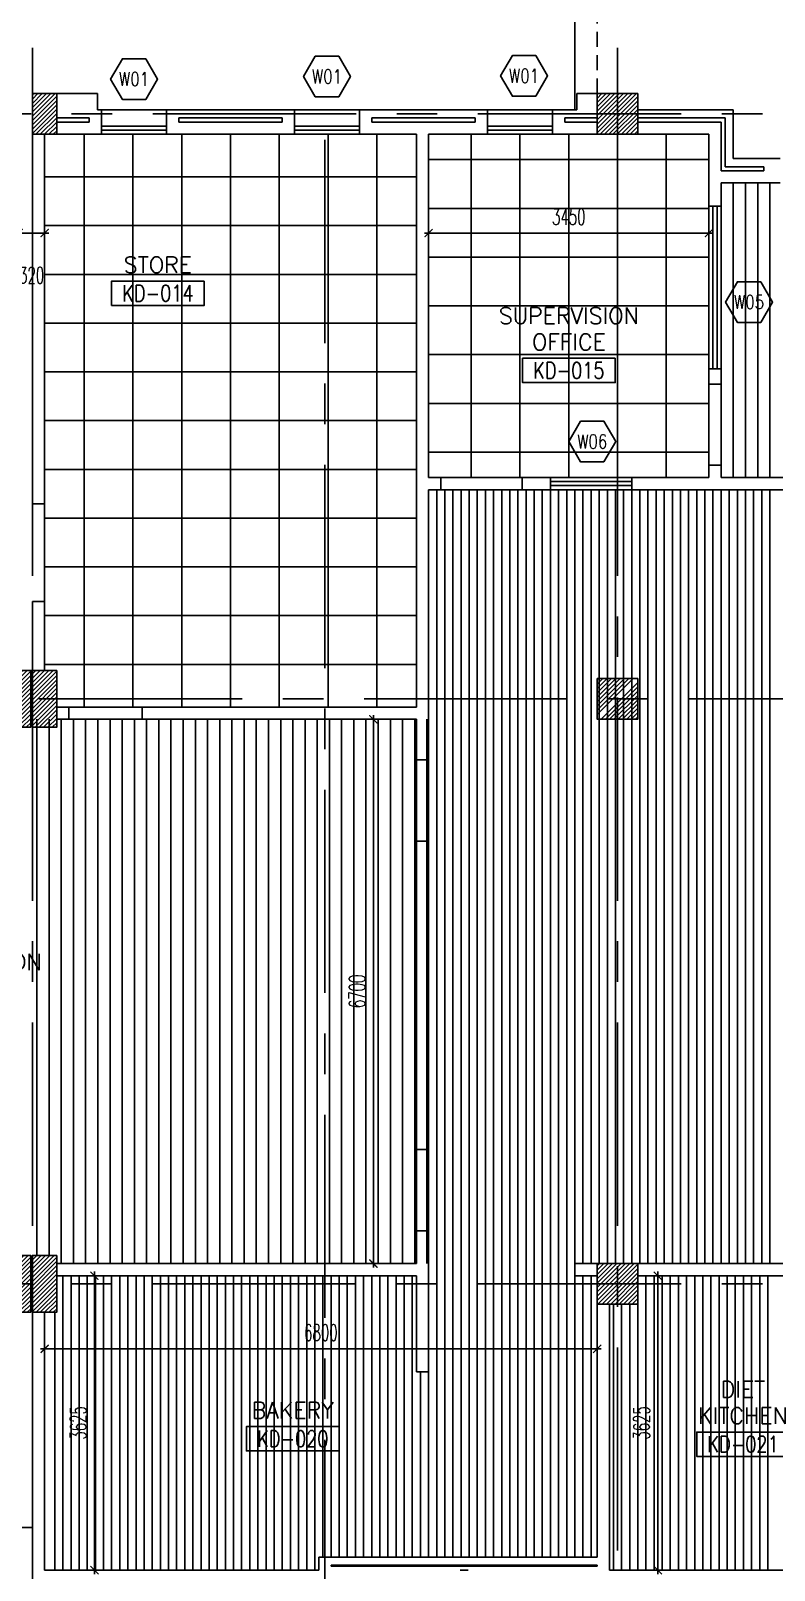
# Model space of a CAD drawing. Extents: x 417866.9 to 417960.2, y 43448 to 43538.2.
# Drawn here: x 417915.52 to 417924.67, y 43507.77 to 43526.72 of the extents above; entities that cross this region are included whole.
import ezdxf
from ezdxf.enums import TextEntityAlignment as Align

# ---------------------------------------------------------------- set-up
doc = ezdxf.new("R2010")
doc.units = 0
doc.header["$MEASUREMENT"] = 0
doc.header["$PDMODE"] = 3
doc.header["$PDSIZE"] = 0.1
doc.linetypes.add('CENTERX2', pattern=[4, 2.5, -0.5, 0.5, -0.5])
doc.linetypes.add('HIDDEN2', pattern=[0.1875, 0.125, -0.0625])
doc.layers.get('0').update_dxf_attribs({"linetype": 'CONTINUOUS'})
doc.layers.get('DEFPOINTS').update_dxf_attribs({"linetype": 'CONTINUOUS'})
for name, color, linetype in [('AX-DIM', 4, 'CONTINUOUS'), ('AXES', 11, 'CENTERX2'), ('BORDER', 4, 'CONTINUOUS'), ('CANOPY-LN', 3, 'CONTINUOUS'), ('CEILING', 4, 'CONTINUOUS'), ('COL', 2, 'CONTINUOUS'), ('DIM', 4, 'CONTINUOUS'), ('E-PANELBX', 3, 'CONTINUOUS'), ('EJ', 8, 'CONTINUOUS'), ('HAT', 8, 'CONTINUOUS'), ('IND-ES-TXT', 4, 'CONTINUOUS'), ('INSUL', 7, 'CONTINUOUS'), ('RM-BOX', 11, 'CONTINUOUS'), ('RM-NAME', 11, 'CONTINUOUS'), ('RM-NO', 11, 'CONTINUOUS'), ('WALL', 2, 'CONTINUOUS'), ('WIN', 5, 'CONTINUOUS'), ('WIN-BOX', 3, 'CONTINUOUS'), ('WIN-NO', 5, 'CONTINUOUS')]:
    doc.layers.add(name, color=color, linetype=linetype)
doc.layers.get('EJ').off()
doc.styles.add('ROMANS', font='ROMANS.shx', dxfattribs={"width": 0.6})
doc.dimstyles.new('STANDARD in', dxfattribs={"dimtxt": 0.2, "dimasz": 0.1, "dimexe": 0.07, "dimexo": 0.05, "dimgap": 0.1, "dimtad": 1, "dimdec": 0, "dimlfac": 1000, "dimzin": 0, "dimdsep": 46, "dimtxsty": 'ROMANS', "dimblk": 'ARCHTICK', "dimcen": 0.05, "dimdle": 0.05, "dimclrd": 4, "dimclre": 4, "dimclrt": 2, "dimadec": 0, "dimazin": 0, "dimtfac": 1, "dimtdec": 0, "dimtmove": 2, "dimatfit": 3, "dimldrblk": 'ARCHTICK', "dimfxl": 0, "dimtolj": 1, "dimtzin": 0, "dimarcsym": 0})

# ---------------------------------------------------------------- blocks, each defined once
blk = doc.blocks.new('RM1')
at = {"layer": 'RM-BOX'}
blk.add_lwpolyline([(570, -200), (-570, -200), (-570, -500), (570, -500)], close=True, dxfattribs=at)
at = {"layer": 'RM-NAME', "style": 'ROMANS'}
for tag, p in [('ROOMNAME1', (0, 324)), ('ROOMNAME2', (0, 0))]:
    blk.add_attdef(tag, text='', height=200, dxfattribs=at).set_placement(p, align=Align.MIDDLE)
at = {"layer": 'RM-NO', "style": 'ROMANS', "width": 0.8}
blk.add_attdef('ROOMNO', text='', height=200, dxfattribs=at).set_placement((0, -350), align=Align.MIDDLE)
blk = doc.blocks.new('COL50')
at = {"layer": 'COL'}
blk.add_lwpolyline([(-250, 250), (-250, -250), (250, -250), (250, 250)], close=True, dxfattribs=at)
blk = doc.blocks.new('*X105')
at = {"color": 0}
for p, q in [((227929, 55147), (228383, 55601)), ((227929, 55200), (228330, 55601)), ((227929, 55253), (228276, 55601)), ((227929, 55306), (228223, 55601)), ((227929, 55359), (228170, 55601)), ((227929, 55412), (228117, 55601)), ((227929, 55465), (228064, 55601)), ((227929, 55518), (228011, 55601)), ((227929, 55571), (227958, 55601)), ((227936, 55101), (228429, 55594)), ((227989, 55101), (228429, 55541)), ((228042, 55101), (228429, 55488)), ((228095, 55101), (228429, 55435)), ((228148, 55101), (228429, 55382)), ((228201, 55101), (228429, 55329)), ((228254, 55101), (228429, 55276)), ((228307, 55101), (228429, 55223)), ((228360, 55101), (228429, 55170)), ((228413, 55101), (228429, 55117))]:
    blk.add_line(p, q, dxfattribs=at)
blk = doc.blocks.new('WW1')
at = {"layer": 'WIN-BOX'}
blk.add_lwpolyline([(144, -250), (289, 0), (144, 250), (-144, 250), (-289, 0), (-144, -250)], close=True, dxfattribs=at)
at = {"layer": 'WIN-NO', "style": 'ROMANS', "width": 0.8}
blk.add_attdef('W00', text='', height=170, dxfattribs=at).set_placement((0, 0), align=Align.MIDDLE)
blk = doc.blocks.new('*X104')
at = {"color": 0}
for p, q in [((227929, 62360), (228370, 62801)), ((227929, 62413), (228317, 62801)), ((227929, 62466), (228264, 62801)), ((227929, 62519), (228211, 62801)), ((227929, 62572), (228158, 62801)), ((227929, 62625), (228105, 62801)), ((227929, 62678), (228052, 62801)), ((227929, 62731), (227999, 62801)), ((227929, 62784), (227946, 62801)), ((227976, 62301), (228429, 62753)), ((228029, 62301), (228429, 62700)), ((228082, 62301), (228429, 62647)), ((228135, 62301), (228429, 62594)), ((228188, 62301), (228429, 62541)), ((228241, 62301), (228429, 62488)), ((228294, 62301), (228429, 62435)), ((228347, 62301), (228429, 62382)), ((228400, 62301), (228429, 62329))]:
    blk.add_line(p, q, dxfattribs=at)
blk = doc.blocks.new('*X103')
at = {"color": 0}
for p, q in [((227929, 69519), (228411, 70001)), ((227929, 69572), (228358, 70001)), ((227929, 69625), (228305, 70001)), ((227929, 69678), (228251, 70001)), ((227929, 69731), (228198, 70001)), ((227929, 69784), (228145, 70001)), ((227929, 69837), (228092, 70001)), ((227929, 69890), (228039, 70001)), ((227929, 69943), (227986, 70001)), ((227964, 69501), (228429, 69966)), ((228017, 69501), (228429, 69913)), ((228070, 69501), (228429, 69860)), ((228123, 69501), (228429, 69807)), ((228176, 69501), (228429, 69754)), ((228229, 69501), (228429, 69701)), ((228282, 69501), (228429, 69648)), ((228335, 69501), (228429, 69595)), ((228388, 69501), (228429, 69542))]:
    blk.add_line(p, q, dxfattribs=at)
blk = doc.blocks.new('_ARCHTICK')
at = {"color": 0, "linetype": 'ByBlock', "const_width": 0.15}
blk.add_lwpolyline([(-0.5, -0.5), (0.5, 0.5)], dxfattribs=at)
blk = doc.blocks.new('*D278')
at = {"layer": 'AX-DIM', "color": 4, "lineweight": -2}
for p, q in [((417873.497, 43534.597), (417873.497, 43537.15)), ((417948.187, 43524.951), (417948.187, 43537.15)), ((417873.447, 43537.08), (417948.237, 43537.08))]:
    blk.add_line(p, q, dxfattribs=at)
at = {"layer": 'DEFPOINTS', "color": 0}
for p in [(417948.187, 43537.08), (417873.497, 43534.547), (417948.187, 43524.901)]:
    blk.add_point(p, dxfattribs=at)
at = {"layer": 'AX-DIM', "color": 4, "lineweight": -2, "xscale": 0.1, "yscale": 0.1, "zscale": 0.1, "rotation": 180}
blk.add_blockref('_ARCHTICK', (417873.497, 43537.08), dxfattribs=at)
at = {"layer": 'AX-DIM', "color": 4, "lineweight": -2, "xscale": 0.1, "yscale": 0.1, "zscale": 0.1}
blk.add_blockref('_ARCHTICK', (417948.187, 43537.08), dxfattribs=at)
at = {"layer": 'AX-DIM', "color": 2, "insert": (417910.842, 43537.28), "char_height": 0.2, "attachment_point": 5, "style": 'ROMANS'}
blk.add_mtext('\\A1;74690', dxfattribs=at)
blk = doc.blocks.new('C11')
at = {"layer": 'HAT'}
h = blk.add_hatch(dxfattribs=at)
h.set_pattern_fill('ANSI31', color=256, scale=300, style=0)
h.set_pattern_definition([(45, (-383765.23, -62181), (-26.5165043, 26.5165043), [])])
h.paths.add_polyline_path([(-20, 350), (-20, 700), (-320, 700), (-320, 350)])
h.paths.add_polyline_path([(-320, 0), (-20, 0), (-20, 350), (-320, 350)])
h = blk.add_hatch(dxfattribs=at)
h.set_pattern_fill('ANSI31', color=256, scale=300, style=0)
h.set_pattern_definition([(45, (-383445.23, -62181), (-26.5165043, 26.5165043), [])])
h.paths.add_polyline_path([(300, 350), (300, 700), (0, 700), (0, 350)])
h.paths.add_polyline_path([(0, 0), (300, 0), (300, 350), (0, 350)])
at = {"layer": 'COL'}
for points in [[(-20, 700), (-20, 0), (-320, 0), (-320, 700)], [(300, 700), (300, 0), (0, 0), (0, 700)]]:
    blk.add_lwpolyline(points, close=True, dxfattribs=at)
blk = doc.blocks.new('C-300')
at = {"layer": 'HAT', "linetype": 'ByBlock', "ltscale": 0.3}
h = blk.add_hatch(dxfattribs=at)
h.set_pattern_fill('ANSI31', color=8, scale=300, style=0)
h.set_pattern_definition([(45, (-258496.182, -82361.005), (-26.5165043, 26.5165043), [])])
h.paths.add_polyline_path([(300, 500), (0, 500), (0, 250), (300, 250)])
h.paths.add_polyline_path([(300, 250), (0, 250), (0, 0), (300, 0)])
at = {"layer": 'COL'}
blk.add_lwpolyline([(0, 500), (300, 500), (300, 0), (0, 0)], close=True, dxfattribs=at)
blk = doc.blocks.new('*D170')
at = {"layer": 'DEFPOINTS', "color": 0}
for p in [(417915.367, 43524.655), (417915.687, 43524.655), (417915.687, 43524.228)]:
    blk.add_point(p, dxfattribs=at)
at = {"layer": 'DIM', "color": 4, "lineweight": -2}
for p, q in [((417915.367, 43524.605), (417915.367, 43524.158)), ((417915.687, 43524.605), (417915.687, 43524.158)), ((417915.317, 43524.228), (417915.737, 43524.228))]:
    blk.add_line(p, q, dxfattribs=at)
at = {"layer": 'DIM', "color": 4, "lineweight": -2, "xscale": 0.1, "yscale": 0.1, "zscale": 0.1, "rotation": 180}
blk.add_blockref('_ARCHTICK', (417915.367, 43524.228), dxfattribs=at)
at = {"layer": 'DIM', "color": 4, "lineweight": -2, "xscale": 0.1, "yscale": 0.1, "zscale": 0.1}
blk.add_blockref('_ARCHTICK', (417915.687, 43524.228), dxfattribs=at)
at = {"layer": 'DIM', "color": 2, "insert": (417915.527, 43523.708), "char_height": 0.2, "attachment_point": 5, "style": 'ROMANS'}
blk.add_mtext('\\A1;320', dxfattribs=at)
blk = doc.blocks.new('*D171')
at = {"layer": 'DEFPOINTS', "color": 0}
for p in [(417919.101, 43518.244), (417919.101, 43511.544), (417919.732, 43511.544)]:
    blk.add_point(p, dxfattribs=at)
at = {"layer": 'DIM', "color": 4, "lineweight": -2}
for p, q in [((417919.151, 43518.244), (417919.802, 43518.244)), ((417919.732, 43518.294), (417919.732, 43511.494)), ((417919.151, 43511.544), (417919.802, 43511.544))]:
    blk.add_line(p, q, dxfattribs=at)
at = {"layer": 'DIM', "color": 4, "lineweight": -2, "xscale": 0.1, "yscale": 0.1, "zscale": 0.1}
for p, rotation in [((417919.732, 43518.244), 90), ((417919.732, 43511.544), 270)]:
    blk.add_blockref('_ARCHTICK', p, dxfattribs=dict(at, rotation=rotation))
at = {"layer": 'DIM', "color": 2, "insert": (417919.532, 43514.894), "char_height": 0.2, "attachment_point": 5, "rotation": 90, "style": 'ROMANS'}
blk.add_mtext('\\A1;6700', dxfattribs=at)
blk = doc.blocks.new('*D231')
at = {"layer": 'DEFPOINTS', "color": 0}
for p in [(417920.412, 43524.797), (417923.862, 43524.797), (417923.862, 43524.228)]:
    blk.add_point(p, dxfattribs=at)
at = {"layer": 'DIM', "color": 4, "lineweight": -2}
for p, q in [((417920.412, 43524.747), (417920.412, 43524.158)), ((417923.862, 43524.747), (417923.862, 43524.158)), ((417920.362, 43524.228), (417923.912, 43524.228))]:
    blk.add_line(p, q, dxfattribs=at)
at = {"layer": 'DIM', "color": 4, "lineweight": -2, "xscale": 0.1, "yscale": 0.1, "zscale": 0.1, "rotation": 180}
blk.add_blockref('_ARCHTICK', (417920.412, 43524.228), dxfattribs=at)
at = {"layer": 'DIM', "color": 4, "lineweight": -2, "xscale": 0.1, "yscale": 0.1, "zscale": 0.1}
blk.add_blockref('_ARCHTICK', (417923.862, 43524.228), dxfattribs=at)
at = {"layer": 'DIM', "color": 2, "insert": (417922.137, 43524.428), "char_height": 0.2, "attachment_point": 5, "style": 'ROMANS'}
blk.add_mtext('\\A1;3450', dxfattribs=at)
blk = doc.blocks.new('*D242')
at = {"layer": 'DEFPOINTS', "color": 0}
for p in [(417923.233, 43511.394), (417923.233, 43507.769), (417923.233, 43507.769)]:
    blk.add_point(p, dxfattribs=at)
at = {"layer": 'DIM', "color": 4, "lineweight": -2}
for p, q in [((417923.183, 43511.394), (417923.163, 43511.394)), ((417923.233, 43511.444), (417923.233, 43507.719)), ((417923.183, 43507.769), (417923.163, 43507.769))]:
    blk.add_line(p, q, dxfattribs=at)
at = {"layer": 'DIM', "color": 4, "lineweight": -2, "xscale": 0.1, "yscale": 0.1, "zscale": 0.1}
for p, rotation in [((417923.233, 43511.394), 90), ((417923.233, 43507.769), 270)]:
    blk.add_blockref('_ARCHTICK', p, dxfattribs=dict(at, rotation=rotation))
at = {"layer": 'DIM', "color": 2, "insert": (417923.033, 43509.582), "char_height": 0.2, "attachment_point": 5, "rotation": 90, "style": 'ROMANS'}
blk.add_mtext('\\A1;3625', dxfattribs=at)
blk = doc.blocks.new('*D243')
at = {"layer": 'DEFPOINTS', "color": 0}
for p in [(417915.687, 43510.748), (417922.487, 43510.748), (417915.687, 43510.494)]:
    blk.add_point(p, dxfattribs=at)
at = {"layer": 'DIM', "color": 4, "lineweight": -2}
for p, q in [((417915.687, 43510.698), (417915.687, 43510.424)), ((417922.487, 43510.698), (417922.487, 43510.424)), ((417922.537, 43510.494), (417915.637, 43510.494))]:
    blk.add_line(p, q, dxfattribs=at)
at = {"layer": 'DIM', "color": 4, "lineweight": -2, "xscale": 0.1, "yscale": 0.1, "zscale": 0.1, "rotation": 180}
blk.add_blockref('_ARCHTICK', (417915.687, 43510.494), dxfattribs=at)
at = {"layer": 'DIM', "color": 4, "lineweight": -2, "xscale": 0.1, "yscale": 0.1, "zscale": 0.1}
blk.add_blockref('_ARCHTICK', (417922.487, 43510.494), dxfattribs=at)
at = {"layer": 'DIM', "color": 2, "insert": (417919.087, 43510.694), "char_height": 0.2, "attachment_point": 5, "style": 'ROMANS'}
blk.add_mtext('\\A1;6800', dxfattribs=at)
blk = doc.blocks.new('*D244')
at = {"layer": 'DEFPOINTS', "color": 0}
for p in [(417916.129, 43511.394), (417916.129, 43507.769), (417916.3, 43507.769)]:
    blk.add_point(p, dxfattribs=at)
at = {"layer": 'DIM', "color": 4, "lineweight": -2}
for p, q in [((417916.179, 43511.394), (417916.37, 43511.394)), ((417916.3, 43511.444), (417916.3, 43507.719)), ((417916.179, 43507.769), (417916.37, 43507.769))]:
    blk.add_line(p, q, dxfattribs=at)
at = {"layer": 'DIM', "color": 4, "lineweight": -2, "xscale": 0.1, "yscale": 0.1, "zscale": 0.1}
for p, rotation in [((417916.3, 43511.394), 90), ((417916.3, 43507.769), 270)]:
    blk.add_blockref('_ARCHTICK', p, dxfattribs=dict(at, rotation=rotation))
at = {"layer": 'DIM', "color": 2, "insert": (417916.1, 43509.582), "char_height": 0.2, "attachment_point": 5, "rotation": 90, "style": 'ROMANS'}
blk.add_mtext('\\A1;3625', dxfattribs=at)

msp = doc.modelspace()

# ---------------------------------------------------------------- linework, layer by layer
at = {"layer": 'AXES'}
for p, q in [((417922.7366, 43460.01), (417922.7366, 43537.5491)), ((417915.5366, 43460.01), (417915.5366, 43537.1991)), ((417959.5194, 43525.6943), (417889.6966, 43525.6943)), ((417919.1366, 43466.8743), (417919.1366, 43525.6943)), ((417867.6171, 43518.4943), (417959.5152, 43518.4943)), ((417959.5194, 43511.2943), (417889.6966, 43511.2943))]:
    msp.add_line(p, q, dxfattribs=at)
at = {"layer": 'BORDER'}
msp.add_line((417922.2116, 43536.8943), (417922.2116, 43525.7443), dxfattribs=at)
at = {"layer": 'CANOPY-LN', "linetype": 'HIDDEN2', "ltscale": 1.5}
msp.add_line((417922.4866, 43525.9443), (417922.4866, 43528.0943), dxfattribs=at)
at = {"layer": 'CEILING'}
for p, q in [((417916.1741, 43525.4443), (417916.1741, 43518.3943)), ((417916.7741, 43525.4443), (417916.7741, 43518.3943)), ((417917.3741, 43525.4443), (417917.3741, 43518.3943)), ((417917.9741, 43525.4443), (417917.9741, 43518.3943)), ((417918.5741, 43525.4443), (417918.5741, 43518.3943)), ((417919.1741, 43525.4443), (417919.1741, 43518.3943)), ((417919.7741, 43525.4443), (417919.7741, 43518.3943)), ((417920.9366, 43521.2193), (417920.9366, 43525.4443)), ((417921.5366, 43521.2193), (417921.5366, 43525.4443)), ((417922.1366, 43521.2193), (417922.1366, 43525.4443)), ((417922.7366, 43521.2193), (417922.7366, 43525.4443)), ((417923.3366, 43521.2193), (417923.3366, 43525.4443)), ((417920.4116, 43525.1318), (417923.8616, 43525.1318)), ((417920.2616, 43524.9193), (417915.6866, 43524.9193)), ((417924.1616, 43524.8443), (417924.1616, 43521.2193)), ((417924.3116, 43524.8443), (417924.3116, 43521.2193)), ((417924.4616, 43524.8443), (417924.4616, 43521.2193)), ((417924.4616, 43524.8443), (417924.4616, 43521.2193)), ((417924.6116, 43524.8443), (417924.6116, 43521.2193)), ((417920.4116, 43524.5318), (417923.8616, 43524.5318)), ((417920.2616, 43524.3193), (417915.6866, 43524.3193)), ((417920.4116, 43523.9318), (417923.8616, 43523.9318)), ((417920.2616, 43523.7193), (417915.6866, 43523.7193)), ((417920.4116, 43523.3318), (417923.8616, 43523.3318)), ((417920.2616, 43523.1193), (417915.6866, 43523.1193)), ((417920.4116, 43522.7318), (417923.8616, 43522.7318)), ((417920.2616, 43522.5193), (417915.6866, 43522.5193)), ((417920.4116, 43522.1318), (417923.8616, 43522.1318)), ((417920.2616, 43521.9193), (417915.6866, 43521.9193)), ((417920.4116, 43521.5318), (417923.8616, 43521.5318)), ((417920.2616, 43521.3193), (417915.6866, 43521.3193)), ((417920.5116, 43521.0693), (417920.5116, 43507.9293)), ((417920.6116, 43521.0693), (417920.6116, 43507.9293)), ((417920.7116, 43521.0693), (417920.7116, 43507.9293)), ((417920.8116, 43521.0693), (417920.8116, 43507.9293)), ((417920.9116, 43521.0693), (417920.9116, 43507.9293)), ((417921.0116, 43521.0693), (417921.0116, 43507.9293)), ((417921.1116, 43521.0693), (417921.1116, 43507.9293)), ((417921.2116, 43521.0693), (417921.2116, 43507.9293)), ((417921.3116, 43521.0693), (417921.3116, 43507.9293)), ((417921.4116, 43521.0693), (417921.4116, 43507.9293)), ((417921.5116, 43521.0693), (417921.5116, 43507.9293)), ((417921.6116, 43521.0693), (417921.6116, 43507.9293)), ((417921.7116, 43521.0693), (417921.7116, 43507.9293)), ((417921.8116, 43521.0693), (417921.8116, 43507.9293)), ((417921.9116, 43521.0693), (417921.9116, 43507.9293)), ((417922.0116, 43521.0693), (417922.0116, 43507.9293)), ((417922.1116, 43521.0693), (417922.1116, 43507.9293)), ((417922.2116, 43521.0693), (417922.2116, 43507.9293)), ((417922.3116, 43521.0693), (417922.3116, 43511.5443)), ((417922.4116, 43521.0693), (417922.4116, 43511.5443)), ((417922.5116, 43521.0693), (417922.5116, 43511.5443)), ((417922.6116, 43521.0693), (417922.6116, 43511.5443)), ((417922.7116, 43521.0693), (417922.7116, 43511.5443)), ((417922.8116, 43521.0693), (417922.8116, 43511.5443)), ((417922.9116, 43521.0693), (417922.9116, 43511.5443)), ((417923.0116, 43521.0693), (417923.0116, 43511.5443)), ((417923.1116, 43521.0693), (417923.1116, 43511.5443)), ((417923.2116, 43521.0693), (417923.2116, 43511.5443)), ((417923.3116, 43521.0693), (417923.3116, 43511.5443)), ((417923.4116, 43521.0693), (417923.4116, 43511.5443)), ((417923.5116, 43521.0693), (417923.5116, 43511.5443)), ((417923.6116, 43521.0693), (417923.6116, 43511.5443)), ((417923.7116, 43521.0693), (417923.7116, 43511.5443)), ((417923.8116, 43521.0693), (417923.8116, 43511.5443)), ((417923.9116, 43521.0693), (417923.9116, 43511.5443)), ((417924.0116, 43521.0693), (417924.0116, 43511.5443)), ((417924.1116, 43521.0693), (417924.1116, 43511.5443)), ((417924.2116, 43521.0693), (417924.2116, 43511.5443)), ((417924.3116, 43521.0693), (417924.3116, 43511.5443)), ((417924.4116, 43521.0693), (417924.4116, 43511.5443)), ((417924.5116, 43521.0693), (417924.5116, 43511.5443)), ((417924.6116, 43521.0693), (417924.6116, 43511.5443)), ((417915.6866, 43520.8943), (417915.6866, 43519.6943)), ((417920.2616, 43520.7193), (417915.6866, 43520.7193)), ((417920.2616, 43520.1193), (417915.6866, 43520.1193)), ((417920.2616, 43519.5193), (417915.6866, 43519.5193)), ((417920.2616, 43518.9193), (417915.6866, 43518.9193)), ((417915.5916, 43518.2443), (417915.5916, 43511.6443)), ((417915.7416, 43518.2443), (417915.7416, 43511.6443)), ((417915.8916, 43518.2443), (417915.8916, 43511.5443)), ((417916.0416, 43518.2443), (417916.0416, 43511.5443)), ((417916.1916, 43518.2443), (417916.1916, 43511.5443)), ((417916.3416, 43518.2443), (417916.3416, 43511.5443)), ((417916.4916, 43518.2443), (417916.4916, 43511.5443)), ((417916.6416, 43518.2443), (417916.6416, 43511.5443)), ((417916.7916, 43518.2443), (417916.7916, 43511.5443)), ((417916.9416, 43518.2443), (417916.9416, 43511.5443)), ((417917.0916, 43518.2443), (417917.0916, 43511.5443)), ((417917.2416, 43518.2443), (417917.2416, 43511.5443)), ((417917.3916, 43518.2443), (417917.3916, 43511.5443)), ((417917.5416, 43518.2443), (417917.5416, 43511.5443)), ((417917.6916, 43518.2443), (417917.6916, 43511.5443)), ((417917.8416, 43518.2443), (417917.8416, 43511.5443)), ((417917.9916, 43518.2443), (417917.9916, 43511.5443)), ((417918.1416, 43518.2443), (417918.1416, 43511.5443)), ((417918.2916, 43518.2443), (417918.2916, 43511.5443)), ((417918.4416, 43518.2443), (417918.4416, 43511.5443)), ((417918.5916, 43518.2443), (417918.5916, 43511.5443)), ((417918.7416, 43518.2443), (417918.7416, 43511.5443)), ((417918.8916, 43518.2443), (417918.8916, 43511.5443)), ((417919.0416, 43518.2443), (417919.0416, 43511.5443)), ((417919.1916, 43518.2443), (417919.1916, 43511.5443)), ((417919.3416, 43518.2443), (417919.3416, 43511.5443)), ((417919.4916, 43518.2443), (417919.4916, 43511.5443)), ((417919.6416, 43518.2443), (417919.6416, 43511.5443)), ((417919.7916, 43518.2443), (417919.7916, 43511.5443)), ((417919.9416, 43518.2443), (417919.9416, 43511.5443)), ((417920.0916, 43518.2443), (417920.0916, 43511.5443)), ((417920.2416, 43518.2443), (417920.2416, 43511.5443)), ((417920.3916, 43518.2443), (417920.3916, 43511.5443)), ((417915.9116, 43511.3943), (417915.9116, 43507.7693)), ((417916.0116, 43511.3943), (417916.0116, 43507.7693)), ((417916.1116, 43511.3943), (417916.1116, 43507.7693)), ((417916.2116, 43511.3943), (417916.2116, 43507.7693)), ((417916.3116, 43511.3943), (417916.3116, 43507.7693)), ((417916.4116, 43511.3943), (417916.4116, 43507.7693)), ((417916.5116, 43511.3943), (417916.5116, 43507.7693)), ((417916.6116, 43511.3943), (417916.6116, 43507.7693)), ((417916.7116, 43511.3943), (417916.7116, 43507.7693)), ((417916.8116, 43511.3943), (417916.8116, 43507.7693)), ((417916.9116, 43511.3943), (417916.9116, 43507.7693)), ((417917.0116, 43511.3943), (417917.0116, 43507.7693)), ((417917.1116, 43511.3943), (417917.1116, 43507.7693)), ((417917.2116, 43511.3943), (417917.2116, 43507.7693)), ((417917.3116, 43511.3943), (417917.3116, 43507.7693)), ((417917.4116, 43511.3943), (417917.4116, 43507.7693)), ((417917.5116, 43511.3943), (417917.5116, 43507.7693)), ((417917.6116, 43511.3943), (417917.6116, 43507.7693)), ((417917.7116, 43511.3943), (417917.7116, 43507.7693)), ((417917.8116, 43511.3943), (417917.8116, 43507.7693)), ((417917.9116, 43511.3943), (417917.9116, 43507.7693)), ((417918.0116, 43511.3943), (417918.0116, 43507.7693)), ((417918.1116, 43511.3943), (417918.1116, 43507.7693)), ((417918.2116, 43511.3943), (417918.2116, 43507.7693)), ((417918.3116, 43511.3943), (417918.3116, 43507.7693)), ((417918.4116, 43511.3943), (417918.4116, 43507.7693)), ((417918.5116, 43511.3943), (417918.5116, 43507.7693)), ((417918.6116, 43511.3943), (417918.6116, 43507.7693)), ((417918.7116, 43511.3943), (417918.7116, 43507.7693)), ((417918.8116, 43511.3943), (417918.8116, 43507.7693)), ((417918.9116, 43511.3943), (417918.9116, 43507.7693)), ((417919.0116, 43511.3943), (417919.0116, 43507.7693)), ((417919.1116, 43511.3943), (417919.1116, 43507.9293)), ((417919.2116, 43511.3943), (417919.2116, 43507.9293)), ((417919.3116, 43511.3943), (417919.3116, 43507.9293)), ((417919.4116, 43511.3943), (417919.4116, 43507.9293)), ((417919.5116, 43511.3943), (417919.5116, 43507.9293)), ((417919.6116, 43511.3943), (417919.6116, 43507.9293)), ((417919.7116, 43511.3943), (417919.7116, 43507.9293)), ((417919.8116, 43511.3943), (417919.8116, 43507.9293)), ((417919.9116, 43511.3943), (417919.9116, 43507.9293)), ((417920.0116, 43511.3943), (417920.0116, 43507.9293)), ((417920.1116, 43511.3943), (417920.1116, 43507.9293)), ((417920.2116, 43511.3943), (417920.2116, 43507.9293)), ((417922.3116, 43511.3943), (417922.3116, 43507.9293)), ((417922.4116, 43511.3943), (417922.4116, 43507.9293)), ((417922.9866, 43511.3943), (417922.9866, 43507.7693)), ((417923.0866, 43511.3943), (417923.0866, 43507.7693)), ((417923.1866, 43511.3943), (417923.1866, 43507.7693)), ((417923.2866, 43511.3943), (417923.2866, 43507.7693)), ((417923.3866, 43511.3943), (417923.3866, 43507.7693)), ((417923.4866, 43511.3943), (417923.4866, 43507.7693)), ((417923.5866, 43511.3943), (417923.5866, 43507.7693)), ((417923.6866, 43511.3943), (417923.6866, 43507.7693)), ((417923.7866, 43511.3943), (417923.7866, 43507.7693)), ((417923.8866, 43511.3943), (417923.8866, 43507.7693)), ((417923.9866, 43511.3943), (417923.9866, 43507.7693)), ((417924.0866, 43511.3943), (417924.0866, 43507.7693)), ((417924.1866, 43511.3943), (417924.1866, 43507.7693)), ((417924.2866, 43511.3943), (417924.2866, 43507.7693)), ((417924.3866, 43511.3943), (417924.3866, 43507.7693)), ((417924.4866, 43511.3943), (417924.4866, 43507.7693)), ((417924.5866, 43511.3943), (417924.5866, 43507.7693)), ((417922.6866, 43511.0443), (417922.6866, 43507.7693)), ((417922.7866, 43511.0443), (417922.7866, 43507.7693)), ((417922.8866, 43511.0443), (417922.8866, 43507.7693)), ((417915.8116, 43510.9443), (417915.8116, 43507.7693)), ((417920.3116, 43510.2126), (417920.3116, 43507.9293)), ((417920.4116, 43510.2126), (417920.4116, 43507.9293)), ((417915.5366, 43508.8193), (417915.5366, 43494.4743)), ((417906.2666, 43508.2943), (417915.5366, 43508.2943))]:
    msp.add_line(p, q, dxfattribs=at)
at = {"layer": 'COL'}
msp.add_lwpolyline([(417922.9866, 43525.4443), (417922.9866, 43525.9443), (417922.4866, 43525.9443), (417922.4866, 43525.4443)], close=True, dxfattribs=at)
at = {"layer": 'E-PANELBX'}
msp.add_line((417920.8991, 43507.7693), (417920.7991, 43507.7693), dxfattribs=at)
at = {"layer": 'INSUL'}
for p, q in [((417915.8366, 43525.6443), (417916.2366, 43525.6443)), ((417915.8366, 43525.5943), (417916.2366, 43525.5943)), ((417916.2366, 43525.6443), (417916.2366, 43525.5943)), ((417917.3366, 43525.6443), (417918.6116, 43525.6443)), ((417917.3366, 43525.6443), (417917.3366, 43525.5943)), ((417917.3366, 43525.5943), (417918.6116, 43525.5943)), ((417918.6116, 43525.6443), (417918.6116, 43525.5943)), ((417920.9866, 43525.6443), (417919.7116, 43525.6443)), ((417919.7116, 43525.6443), (417919.7116, 43525.5943)), ((417920.9866, 43525.5943), (417919.7116, 43525.5943)), ((417920.9866, 43525.6443), (417920.9866, 43525.5943)), ((417922.0866, 43525.6443), (417922.4866, 43525.6443)), ((417922.0866, 43525.6443), (417922.0866, 43525.5943)), ((417922.0866, 43525.5943), (417922.4866, 43525.5943)), ((417924.0616, 43525.6443), (417922.9866, 43525.6443)), ((417924.0116, 43525.5943), (417922.9866, 43525.5943)), ((417924.0116, 43525.5943), (417924.0116, 43524.9943)), ((417924.0616, 43525.6443), (417924.0616, 43525.0443)), ((417924.5366, 43524.9943), (417924.0116, 43524.9943)), ((417924.5366, 43525.0443), (417924.0616, 43525.0443)), ((417924.5366, 43525.0443), (417924.5366, 43524.9943))]:
    msp.add_line(p, q, dxfattribs=at)
at = {"layer": 'WALL'}
for p, q in [((417915.8366, 43525.9443), (417916.3366, 43525.9443)), ((417916.3366, 43525.9443), (417916.3366, 43525.7443)), ((417922.2366, 43525.9443), (417922.2366, 43525.7443)), ((417922.2366, 43525.9443), (417922.4866, 43525.9443)), ((417916.3366, 43525.7443), (417916.3866, 43525.7443)), ((417916.3866, 43525.7443), (417916.3866, 43525.4443)), ((417917.1866, 43525.7443), (417918.7616, 43525.7443)), ((417917.1866, 43525.7443), (417917.1866, 43525.4443)), ((417918.7616, 43525.7443), (417918.7616, 43525.4443)), ((417921.1366, 43525.7443), (417919.5616, 43525.7443)), ((417919.5616, 43525.7443), (417919.5616, 43525.4443)), ((417921.1366, 43525.7443), (417921.1366, 43525.4443)), ((417921.9366, 43525.7443), (417921.9366, 43525.4443)), ((417922.2366, 43525.7443), (417921.9366, 43525.7443)), ((417924.1616, 43525.7443), (417922.9866, 43525.7443)), ((417924.1616, 43525.7443), (417924.1616, 43525.1443)), ((417915.5366, 43522.1693), (417915.5366, 43525.4443)), ((417915.6866, 43520.8943), (417915.6866, 43525.4443)), ((417915.8366, 43525.4443), (417916.3866, 43525.4443)), ((417917.1866, 43525.4443), (417918.7616, 43525.4443)), ((417920.2616, 43525.4443), (417919.5616, 43525.4443)), ((417920.2616, 43525.4443), (417920.2616, 43518.3943)), ((417920.4116, 43525.4443), (417920.4116, 43521.2193)), ((417921.1366, 43525.4443), (417920.4116, 43525.4443)), ((417922.4866, 43525.4443), (417921.9366, 43525.4443)), ((417923.8616, 43525.4443), (417922.9866, 43525.4443)), ((417923.8616, 43525.4443), (417923.8616, 43524.5626)), ((417924.7366, 43525.1443), (417924.1616, 43525.1443)), ((417924.7366, 43524.8443), (417924.0116, 43524.8443)), ((417924.0116, 43524.8443), (417924.0116, 43524.5626)), ((417924.0116, 43524.5574), (417923.8616, 43524.5574)), ((417923.8616, 43522.5574), (417923.8616, 43522.3693)), ((417924.0116, 43522.5574), (417923.8616, 43522.5574)), ((417924.0116, 43522.5574), (417924.0116, 43522.3693)), ((417923.8616, 43522.3693), (417923.8616, 43521.2193)), ((417923.8616, 43522.3693), (417924.0116, 43522.3693)), ((417924.0116, 43522.3693), (417924.0116, 43521.2193)), ((417915.5366, 43520.8943), (417915.5366, 43522.1693)), ((417920.5616, 43521.2193), (417920.4116, 43521.2193)), ((417920.5616, 43521.2193), (417920.4116, 43521.2193)), ((417920.5616, 43521.2193), (417920.5616, 43521.0693)), ((417921.9114, 43521.2193), (417920.5616, 43521.2193)), ((417921.5616, 43521.2193), (417921.5616, 43521.0693)), ((417921.9114, 43521.2193), (417921.9114, 43521.0693)), ((417922.9114, 43521.2193), (417922.9114, 43521.0693)), ((417923.8616, 43521.2193), (417922.9114, 43521.2193)), ((417923.8616, 43521.3693), (417924.0116, 43521.3693)), ((417928.3116, 43521.2193), (417924.0116, 43521.2193)), ((417920.5616, 43521.0693), (417920.4116, 43521.0693)), ((417920.4116, 43521.0693), (417920.4116, 43517.7443)), ((417921.9114, 43521.0693), (417920.5616, 43521.0693)), ((417928.4616, 43521.0693), (417922.9114, 43521.0693)), ((417923.8616, 43521.0693), (417923.4616, 43521.0693)), ((417915.6866, 43520.8943), (417915.5366, 43520.8943)), ((417915.5366, 43518.7443), (417915.5366, 43519.6943)), ((417915.6866, 43519.6943), (417915.5366, 43519.6943)), ((417915.6866, 43518.8443), (417915.6866, 43519.6943)), ((417915.5366, 43518.8443), (417915.5166, 43518.8443)), ((417915.9866, 43518.3943), (417915.8366, 43518.3943)), ((417915.9866, 43518.3943), (417915.8366, 43518.3943)), ((417920.2616, 43518.3943), (417915.9866, 43518.3943)), ((417915.9866, 43518.3943), (417915.9866, 43518.2443)), ((417916.8866, 43518.3943), (417916.8866, 43518.2443)), ((417915.5366, 43518.1443), (417915.5366, 43518.2443)), ((417915.9866, 43518.2443), (417915.8366, 43518.2443)), ((417915.9866, 43518.2443), (417915.8366, 43518.2443)), ((417915.8366, 43518.2443), (417915.9866, 43518.2443)), ((417920.2616, 43518.2443), (417915.9866, 43518.2443)), ((417920.2616, 43518.2443), (417920.2616, 43517.7443)), ((417920.4116, 43517.7443), (417920.2616, 43517.7443)), ((417920.2616, 43517.7443), (417920.2616, 43512.9476)), ((417920.4116, 43517.7443), (417920.4116, 43512.9476)), ((417920.4116, 43516.7443), (417920.2616, 43516.7443)), ((417920.4116, 43512.9476), (417920.2616, 43512.9476)), ((417920.2616, 43512.9476), (417920.2616, 43511.5443)), ((417920.4116, 43512.9476), (417920.4116, 43510.2126)), ((417920.4116, 43511.9476), (417920.2616, 43511.9476)), ((417920.2616, 43511.5443), (417915.8366, 43511.5443)), ((417926.8866, 43511.5443), (417922.2116, 43511.5443)), ((417922.2116, 43511.5443), (417922.2116, 43511.3943)), ((417920.2616, 43511.3943), (417915.8366, 43511.3943)), ((417920.2616, 43511.3943), (417920.2616, 43510.2126)), ((417922.4866, 43511.3943), (417922.2116, 43511.3943)), ((417926.8866, 43511.3943), (417922.9866, 43511.3943)), ((417915.5366, 43507.6193), (417915.5366, 43511.0443)), ((417922.4866, 43507.9293), (417922.4866, 43511.0443)), ((417922.6366, 43507.7693), (417922.6366, 43511.0443)), ((417915.6866, 43507.7693), (417915.6866, 43510.9443)), ((417920.4116, 43510.2126), (417920.2616, 43510.2126)), ((417915.6866, 43507.7693), (417919.0616, 43507.7693)), ((417919.0616, 43507.9293), (417922.4866, 43507.9293)), ((417919.0616, 43507.7693), (417919.0616, 43507.9293)), ((417919.2116, 43507.8293), (417922.4866, 43507.8293)), ((417919.2116, 43507.8193), (417919.2116, 43507.8293)), ((417919.2116, 43507.8193), (417922.4866, 43507.8193)), ((417922.4866, 43507.8193), (417922.4866, 43507.8293)), ((417922.6366, 43507.7693), (417925.3866, 43507.7693))]:
    msp.add_line(p, q, dxfattribs=at)
at = {"layer": 'WIN'}
for p, q in [((417916.3866, 43525.7443), (417917.1866, 43525.7443)), ((417918.7616, 43525.7443), (417919.5616, 43525.7443)), ((417921.1366, 43525.7443), (417921.9366, 43525.7443)), ((417916.3866, 43525.5443), (417917.1866, 43525.5443)), ((417916.3866, 43525.4943), (417917.1866, 43525.4943)), ((417916.3866, 43525.4443), (417917.1866, 43525.4443)), ((417918.7616, 43525.5443), (417919.5616, 43525.5443)), ((417918.7616, 43525.4943), (417919.5616, 43525.4943)), ((417918.7616, 43525.4443), (417919.5616, 43525.4443)), ((417921.1366, 43525.5443), (417921.9366, 43525.5443)), ((417921.1366, 43525.4943), (417921.9366, 43525.4943)), ((417921.1366, 43525.4443), (417921.9366, 43525.4443)), ((417923.8616, 43524.5574), (417923.8616, 43522.5574)), ((417923.9116, 43524.5574), (417923.9116, 43522.5574)), ((417923.9616, 43524.5574), (417923.9616, 43522.5574)), ((417924.0116, 43524.5574), (417924.0116, 43522.5574)), ((417921.9114, 43521.2193), (417922.9114, 43521.2193)), ((417921.9114, 43521.1693), (417922.9114, 43521.1693)), ((417921.9114, 43521.1193), (417922.9114, 43521.1193)), ((417921.9114, 43521.0693), (417922.9114, 43521.0693))]:
    msp.add_line(p, q, dxfattribs=at)
at = {"layer": 'WIN', "color": 97}
msp.add_line((417915.6866, 43519.6943), (417915.6866, 43520.8943), dxfattribs=at)

# ---------------------------------------------------------------- block references
at = {"layer": 'COL', "linetype": 'ByBlock', "xscale": 0.001000000047497451, "yscale": 0.0009999999892897904, "zscale": 0.001}
msp.add_blockref('C-300', (417915.5366, 43525.4443), dxfattribs=at)
at = {"layer": 'COL', "xscale": -0.001000000047497451, "yscale": 0.0009999999892897904, "zscale": 0.001}
for p in [(417922.7366, 43518.4943), (417922.7366, 43511.2943)]:
    msp.add_blockref('COL50', p, dxfattribs=at)
at = {"layer": 'EJ', "color": 2, "linetype": 'ByBlock', "xscale": 0.001000000047497451, "yscale": 0.0009999999892897904, "zscale": 0.001}
for p in [(417915.5366, 43518.1443), (417915.5366, 43510.9443)]:
    msp.add_blockref('C11', p, dxfattribs=at)
at = {"layer": 'HAT', "xscale": 0.001000000047497451, "yscale": 0.0009999999892897904, "zscale": 0.001}
for name in ['*X103', '*X104', '*X105']:
    msp.add_blockref(name, (417694.5581, 43455.9433), dxfattribs=at)
for p, values in [((417917.0809, 43523.8372), {'ROOMNO': 'KD-014', 'ROOMNAME2': 'STORE'}), ((417914.7735, 43514.9326), {'ROOMNO': 'KD-013', 'ROOMNAME2': 'AREA', 'ROOMNAME1': 'DISTRIBUTION'}), ((417924.2815, 43509.6703), {'ROOMNO': 'KD-021', 'ROOMNAME2': 'KITCHEN', 'ROOMNAME1': 'DIET'}), ((417918.7407, 43509.7378), {'ROOMNO': 'KD-020', 'ROOMNAME2': 'BAKERY'})]:
    msp.add_blockref('RM1', p, dxfattribs=at).add_auto_attribs(values)
at = {"layer": 'IND-ES-TXT', "xscale": 0.001000000047497451, "yscale": 0.0009999999892897904, "zscale": 0.001}
for p, values in [((417924.3556, 43523.3791), {'W00': 'W05'}), ((417922.4256, 43521.6614), {'W00': 'W06'})]:
    msp.add_blockref('WW1', p, dxfattribs=at).add_auto_attribs(values)
at = {"layer": 'RM-NAME', "xscale": 0.001000000047497451, "yscale": 0.0009999999892897904, "zscale": 0.001}
msp.add_blockref('RM1', (417922.1383, 43522.8872), dxfattribs=at).add_auto_attribs({'ROOMNO': 'KD-015', 'ROOMNAME2': 'OFFICE', 'ROOMNAME1': 'SUPERVISION'})
at = {"layer": 'WIN-NO', "xscale": 0.001000000047497451, "yscale": 0.0009999999892897904, "zscale": 0.001}
for p in [(417916.7872, 43526.1233), (417919.1616, 43526.1551), (417921.5866, 43526.163)]:
    msp.add_blockref('WW1', p, dxfattribs=at).add_auto_attribs({'W00': 'W01'})

# ---------------------------------------------------------------- dimensions: what is measured, and where the dimension line sits
at = {"layer": 'AX-DIM'}
dim = msp.add_linear_dim(base=(417948.1866, 43537.0798), p1=(417873.4966, 43534.5472), p2=(417948.1866, 43524.9014), dimstyle='STANDARD in', dxfattribs=at)
dim.commit()
dim.dimension.update_dxf_attribs({"geometry": '*D278', "text_midpoint": (417910.8416, 43537.2798)})
at = {"layer": 'DIM'}
for base, p1, p2, picture, middle in [((417915.6866, 43524.2281), (417915.3666, 43524.6552), (417915.6866, 43524.6552), '*D170', (417915.5266, 43523.7081)), ((417923.8616, 43524.2281), (417920.4116, 43524.7967), (417923.8616, 43524.7967), '*D231', (417922.1366, 43524.4281)), ((417915.6866, 43510.4943), (417922.4866, 43510.7481), (417915.6866, 43510.7481), '*D243', (417919.0866, 43510.6943))]:
    dim = msp.add_linear_dim(base=base, p1=p1, p2=p2, dimstyle='STANDARD in', dxfattribs=at)
    dim.commit()
    dim.dimension.update_dxf_attribs({"geometry": picture, "text_midpoint": middle})
for base, p1, p2, picture, middle in [((417919.7324, 43511.5443), (417919.1013, 43518.2443), (417919.1013, 43511.5443), '*D171', (417919.5324, 43514.8943)), ((417916.2997, 43507.7693), (417916.1292, 43511.3943), (417916.1292, 43507.7693), '*D244', (417916.0997, 43509.5818)), ((417923.2325, 43507.7693), (417923.2325, 43511.3943), (417923.2325, 43507.7693), '*D242', (417923.0325, 43509.5818))]:
    dim = msp.add_linear_dim(base=base, p1=p1, p2=p2, angle=90, dimstyle='STANDARD in', dxfattribs=at)
    dim.commit()
    dim.dimension.update_dxf_attribs({"geometry": picture, "text_midpoint": middle})

doc.saveas('drawing.dxf')
